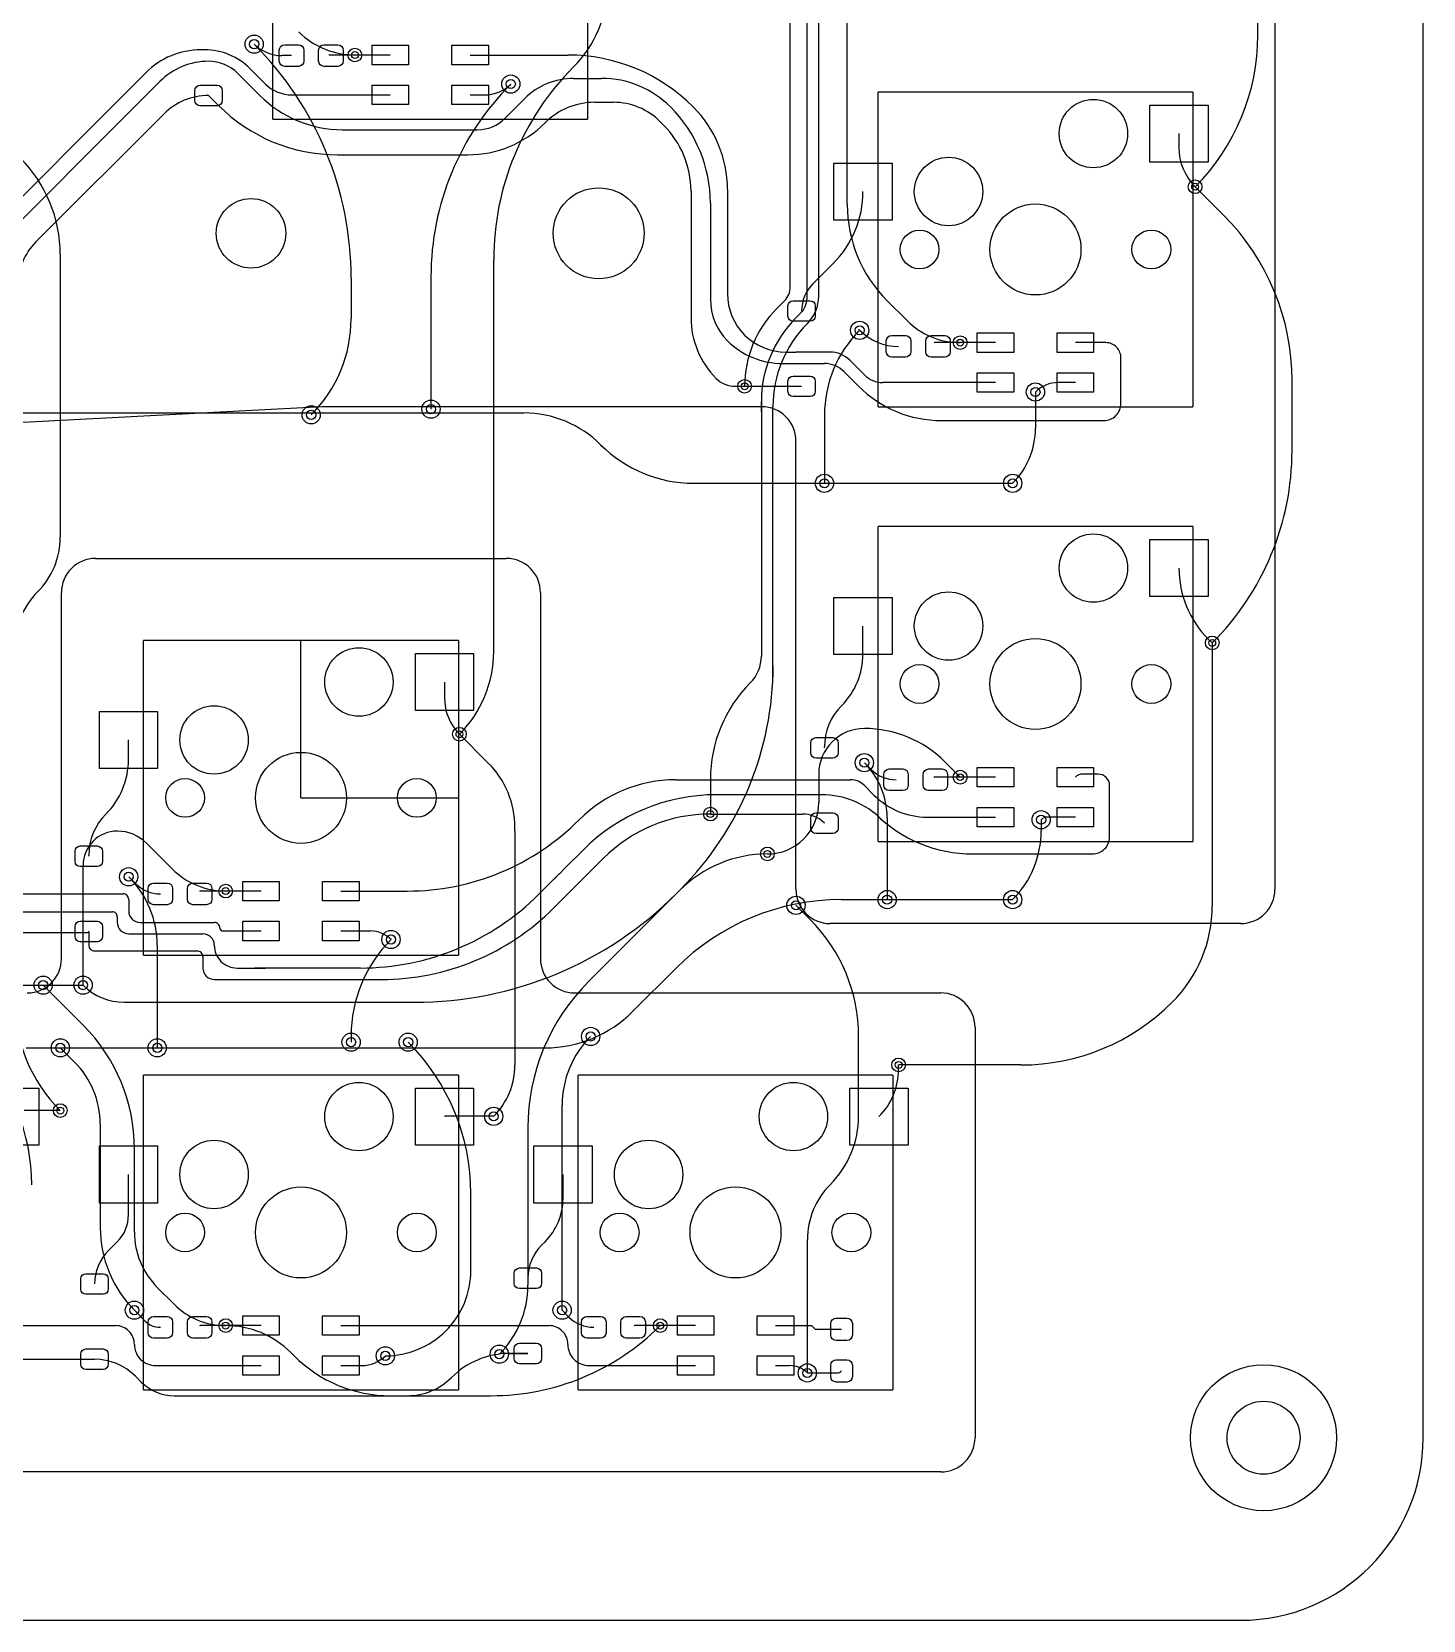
# Model space of a CAD drawing. Header units: millimetres. Extents: x -180 to 205, y -360 to 140.
# Drawn here: x 140 to 201, y -15.1 to 54.5 of the extents above; entities that cross this region are included whole.
import ezdxf

# ---------------------------------------------------------------- set-up
doc = ezdxf.new("R2010")
doc.units = ezdxf.units.MM
for name, color, linetype, lineweight, true_color in [('bordo2', 176, 'Continuous', 25, 0x000080), ('bordo3', 86, 'Continuous', 25, 0x108001), ('livello 1', 216, 'Continuous', 25, 0x800080), ('livello 2', 1, 'Continuous', 25, 0xff0000), ('livello 4', 136, 'Continuous', 25, 0x008080)]:
    doc.layers.add(name, color=color, linetype=linetype, lineweight=lineweight, true_color=true_color)

msp = doc.modelspace()

# ---------------------------------------------------------------- linework, layer by layer
at = {"layer": 'bordo2'}
for p, q in [((201, -7.092), (201, 77.223)), ((117.751, -15.092), (193, -15.092))]:
    msp.add_line(p, q, dxfattribs=at)
msp.add_arc((193, -7.092), 8, 270, 0, dxfattribs=at)
at = {"layer": 'bordo3'}
for p, q in [((201, -7.092), (201, 75.65)), ((194.5, 73.542), (194.5, 16.95)), ((152.728, 38.105), (129.73, 36.9)), ((172, 38.105), (152.728, 38.105)), ((173.5, 16.95), (173.5, 36.605)), ((142.801, 31.457), (160.801, 31.457)), ((141.301, 13.907), (141.301, 29.957)), ((162.301, 29.957), (162.301, 13.907)), ((193, 15.45), (175, 15.45)), ((163.801, 12.407), (179.851, 12.407)), ((181.351, 10.907), (181.351, -7.092)), ((179.851, -8.592), (123.751, -8.592)), ((117.751, -15.092), (193, -15.092))]:
    msp.add_line(p, q, dxfattribs=at)
for radius in [3.2, 1.6]:
    msp.add_circle((194, -7.092), radius, dxfattribs=at)
for centre, radius, start, end in [((172, 36.605), 1.5, 0, 90), ((142.801, 29.957), 1.5, 90, 180), ((160.801, 29.957), 1.5, 0, 90), ((175, 16.95), 1.5, 180, 270), ((193, 16.95), 1.5, 270, 0), ((139.801, 13.907), 1.5, 270, 0), ((163.801, 13.907), 1.5, 180, 270), ((179.851, 10.907), 1.5, 0, 90), ((179.851, -7.092), 1.5, 270, 0), ((193, -7.092), 8, 270, 0)]:
    msp.add_arc(centre, radius, start, end, dxfattribs=at)
at = {"layer": 'livello 1', "color": 163, "true_color": 0x4d7fc4, "flags": 128}
for points in [[(147.414, 53.75, 0.198912), (145, 52.75)], [(149.579, 52.921, 0.198905), (147.577, 53.75)], [(149.75, 54, 0.198912), (150.957, 53.5)], [(147.75, 53.25, 0.198912), (145.616, 52.366)], [(149.03, 52.72, 0.198902), (147.75, 53.25)], [(153.03, 53.549, 0.414214), (153.055, 53.524)], [(169, 51.25, 0.198912), (163.51, 53.524)], [(150.25, 52.25, 0.198912), (151.399, 51.774)], [(159.851, 51.774, 0.198912), (161, 52.25)], [(163.75, 52.5, 0.198912), (161.616, 51.616)], [(168, 51.25, 0.198913), (164.982, 52.5)], [(147.75, 51.75, 0.19892), (145.787, 50.937)], [(150, 51.75, 0.198912), (153.621, 50.25)], [(148.193, 51.307, 0.198912), (153.4, 49.15)], [(164.673, 51.45, 0.198912), (162.5, 50.55)], [(167.549, 50.601, 0.198906), (165.5, 51.45)], [(169.75, 47.025, 0.198913), (168, 51.25)], [(170.5, 47.629, 0.198912), (169, 51.25)], [(159.12, 49.15, 0.198912), (162.5, 50.55)], [(159.543, 50.25, 0.198912), (160.75, 50.75)], [(168.9, 47.553, 0.198913), (167.7, 50.45)], [(190.29, 49.464, 0.198913), (191, 47.75)], [(175.132, 44.382, 0.198908), (176.44, 47.54)], [(140.178, 45.328, 0.198913), (139.4, 43.45)], [(174.245, 43.495, 0.198911), (173.75, 42.3)], [(169.75, 42.811, 0.198913), (170.5, 41)], [(170.5, 43.061, 0.198913), (171.25, 41.25)], [(168.9, 42.006, 0.198912), (170, 39.35)], [(171.25, 41.25, 0.198913), (173.061, 40.5)], [(176.293, 41.457, 0.198913), (178, 40.75)], [(170.5, 41, 0.198912), (172.914, 40)], [(175.86, 40.14, 0.1989), (174.991, 40.5)], [(179.563, 40.94, 0.414214), (179.588, 40.915)], [(187.75, 40.25, 0.414214), (187.085, 40.915)], [(175.604, 39.646, 0.198928), (174.75, 40)], [(170, 39.35, 0.198913), (170.845, 39)], [(176.25, 39, 0.198912), (179.871, 37.5)], [(176.5, 39.5, 0.198914), (177.309, 39.165)], [(185.002, 39.165, 0.198912), (184, 38.75)], [(164.939, 36.439, 0.198914), (161.578, 37.831)], [(187, 37.5, 0.414214), (187.75, 38.25)], [(164.939, 36.439, 0.198911), (169.016, 34.75)], [(190.29, 31.031, 0.198912), (191.578, 27.922)], [(175.5, 25, 0.198913), (176.44, 27.269)], [(158.091, 25.341, 0.198913), (158.75, 23.75)], [(175.5, 25, 0.198913), (174.75, 23.189)], [(143.25, 20.25, 0.198912), (144.241, 22.642)], [(168.225, 21.75, 0.198913), (164, 20)], [(176.5, 21.5, 0.198915), (175.896, 21.75)], [(176.799, 22.201, 0.198912), (177.888, 21.75)], [(179.563, 21.891, 0.414214), (179.588, 21.866)], [(186.074, 22, 0.198955), (185.75, 21.866)], [(187.25, 21.5, 0.414214), (186.75, 22)], [(170, 21.095, 0.19891), (164.188, 18.688)], [(177.258, 20.008, 0.198913), (174.634, 21.095)], [(176.918, 21.082, 0.198911), (179.25, 20.116)], [(143.25, 20.25, 0.198913), (142.5, 18.439)], [(169.75, 20.25, 0.19891), (165.056, 18.305)], [(174.75, 19.85, 0.198913), (173.784, 20.25)], [(176.982, 20.268, 0.198916), (181.25, 18.5)], [(156.451, 16.873, 0.198912), (164, 20)], [(184.53, 20.116, 0.198923), (184.25, 20)], [(186.5, 18.5, 0.414214), (187.25, 19.25)], [(172.25, 18.5, 0.198912), (168.409, 16.909)], [(163.129, 17.628, 0.197847), (163.126, 17.624)], [(144.25, 16.5, 0.414214), (144, 16.75)], [(144.549, 17.201, 0.198912), (145.638, 16.75)], [(147.363, 16.898, 0.414214), (147.388, 16.873)], [(154.409, 13.5, 0.198912), (162.251, 16.749)], [(156.783, 12, 0.198912), (168.25, 16.75)], [(155.331, 13, 0.198912), (162.875, 16.125)], [(175.493, 16.5, 0.19891), (168.25, 13.5)], [(143.75, 15.75, 0.414214), (143.533, 15.967)], [(143.75, 15.5, 0.414214), (144.25, 15)], [(144.25, 16, 0.414214), (144.75, 15.5)], [(148.25, 15.25, 0.414214), (148, 15.5)], [(142.379, 15.05, 0.19891), (142.5, 15.1)], [(148, 14.5, 0.414214), (147.5, 15)], [(148.25, 15.25, 0.414214), (148.377, 15.123)], [(155.75, 14.75, 0.198914), (154.85, 15.123)], [(142.5, 14.5, 0.414214), (142.75, 14.25)], [(147.5, 14, 0.414214), (147.25, 14.25)], [(148, 14.5, 0.414214), (149, 13.5)], [(147.5, 13.5, 0.414214), (148, 13)], [(142.25, 12.75, 0.198913), (144.061, 12)], [(162.5, 10, 0.198912), (166.341, 11.591)], [(177.141, 6.988, 0.198912), (178, 9.062)], [(158.12, 7, 0.198899), (158.091, 6.988)], [(162.5, 1.5, 0.198911), (163.291, 3.409)], [(143.75, 1.5, 0.198912), (144.241, 2.685)], [(143.351, 1.101, 0.198903), (142.75, -0.35)], [(162.351, 1.351, 0.198903), (161.75, -0.1)], [(144.976, -1.976, 0.198913), (145.638, -2.25)], [(163.549, -1.799, 0.198912), (164.638, -2.25)], [(144.5, -3, 0.414214), (143.677, -2.177)], [(147.363, -2.152, 0.414214), (147.388, -2.177)], [(163.5, -3, 0.414214), (162.677, -2.177)], [(166.413, -2.152, 0.414214), (166.438, -2.177)], [(144.5, -3, 0.414214), (145.427, -3.927)], [(160.935, -3.4, 0.198912), (158.4, -4.45)], [(160.564, -3.4, 0.198875), (160.5, -3.427)], [(163.5, -3, 0.414214), (164.427, -3.927)], [(144.543, -4.393, 0.19892), (142.75, -3.65)], [(154.469, -3.927, 0.198912), (155.5, -3.5)], [(174, -4.25, 0.198914), (173.22, -3.927)], [(175.289, -4.25, 0.198906), (175.5, -4.163)], [(144.8, -4.65, 0.198912), (146.249, -5.25)], [(156.469, -5.25, 0.198913), (158.4, -4.45)]]:
    msp.add_lwpolyline(points, format="xyb", dxfattribs=at)
for points in [[(147.577, 53.75), (147.414, 53.75)], [(151.925, 53.262), (151.907, 53.172), (151.855, 53.095), (151.778, 53.043), (151.688, 53.025), (151.088, 53.025), (150.997, 53.043), (150.92, 53.095), (150.868, 53.172), (150.85, 53.262), (150.85, 53.737), (150.868, 53.828), (150.92, 53.905), (150.997, 53.957), (151.088, 53.975), (151.688, 53.975), (151.778, 53.957), (151.855, 53.905), (151.907, 53.828), (151.925, 53.737), (151.925, 53.262)], [(153.65, 53.262), (153.632, 53.172), (153.58, 53.095), (153.503, 53.043), (153.413, 53.025), (152.813, 53.025), (152.722, 53.043), (152.645, 53.095), (152.593, 53.172), (152.575, 53.262), (152.575, 53.737), (152.593, 53.828), (152.645, 53.905), (152.722, 53.957), (152.813, 53.975), (153.413, 53.975), (153.503, 53.957), (153.58, 53.905), (153.632, 53.828), (153.65, 53.737), (153.65, 53.262)], [(156.517, 53.949), (156.517, 53.099), (154.917, 53.099), (154.917, 53.949), (156.517, 53.949)], [(160.017, 53.949), (160.017, 53.099), (158.417, 53.099), (158.417, 53.949), (160.017, 53.949)], [(151.388, 53.5), (150.957, 53.5)], [(155.717, 53.524), (153.055, 53.524)], [(159.217, 53.524), (163.51, 53.524)], [(145, 52.75), (137.341, 45.091)], [(144.75, 51.5), (145.616, 52.366)], [(149.03, 52.72), (150, 51.75)], [(150.25, 52.25), (149.579, 52.921)], [(163.75, 52.5), (164.982, 52.5)], [(148.125, 52.2), (148.211, 52.183), (148.284, 52.134), (148.333, 52.061), (148.35, 51.975), (148.35, 51.525), (148.333, 51.439), (148.284, 51.366), (148.211, 51.317), (148.125, 51.3), (147.375, 51.3), (147.289, 51.317), (147.216, 51.366), (147.167, 51.439), (147.15, 51.525), (147.15, 51.975), (147.167, 52.061), (147.216, 52.134), (147.289, 52.183), (147.375, 52.2), (148.125, 52.2)], [(147.75, 51.75), (148.193, 51.307)], [(151.399, 51.774), (155.717, 51.774)], [(156.517, 52.199), (156.517, 51.349), (154.917, 51.349), (154.917, 52.199), (156.517, 52.199)], [(160.017, 52.199), (160.017, 51.349), (158.417, 51.349), (158.417, 52.199), (160.017, 52.199)], [(159.217, 51.774), (159.851, 51.774)], [(160.75, 50.75), (161.616, 51.616)], [(138.25, 45), (144.75, 51.5)], [(145.787, 50.937), (140.178, 45.328)], [(164.673, 51.45), (165.5, 51.45)], [(189.015, 48.83), (189.015, 51.33), (191.565, 51.33), (191.565, 48.83), (189.015, 48.83)], [(153.621, 50.25), (159.543, 50.25)], [(167.549, 50.601), (167.7, 50.45)], [(190.29, 50.08), (190.29, 49.464)], [(153.4, 49.15), (159.12, 49.15)], [(175.165, 46.29), (175.165, 48.79), (177.715, 48.79), (177.715, 46.29), (175.165, 46.29)], [(168.9, 47.553), (168.9, 42.006)], [(170.5, 47.629), (170.5, 43.061)], [(169.75, 47.025), (169.75, 42.811)], [(174.245, 43.495), (174.75, 44)], [(174.75, 44), (175.132, 44.382)], [(174.125, 42.75), (174.211, 42.733), (174.284, 42.684), (174.333, 42.611), (174.35, 42.525), (174.35, 42.075), (174.333, 41.989), (174.284, 41.916), (174.211, 41.867), (174.125, 41.85), (173.375, 41.85), (173.289, 41.867), (173.216, 41.916), (173.167, 41.989), (173.15, 42.075), (173.15, 42.525), (173.167, 42.611), (173.216, 42.684), (173.289, 42.733), (173.375, 42.75), (174.125, 42.75)], [(176.25, 41.5), (176.293, 41.457)], [(178.538, 40.512), (178.519, 40.422), (178.468, 40.345), (178.391, 40.293), (178.3, 40.275), (177.7, 40.275), (177.609, 40.293), (177.532, 40.345), (177.481, 40.422), (177.463, 40.512), (177.463, 40.987), (177.481, 41.078), (177.532, 41.155), (177.609, 41.207), (177.7, 41.225), (178.3, 41.225), (178.391, 41.207), (178.468, 41.155), (178.519, 41.078), (178.538, 40.987), (178.538, 40.512)], [(180.263, 40.512), (180.244, 40.422), (180.193, 40.345), (180.116, 40.293), (180.025, 40.275), (179.425, 40.275), (179.334, 40.293), (179.257, 40.345), (179.206, 40.422), (179.188, 40.512), (179.188, 40.987), (179.206, 41.078), (179.257, 41.155), (179.334, 41.207), (179.425, 41.225), (180.025, 41.225), (180.116, 41.207), (180.193, 41.155), (180.244, 41.078), (180.263, 40.987), (180.263, 40.512)], [(183.05, 41.34), (183.05, 40.49), (181.45, 40.49), (181.45, 41.34), (183.05, 41.34)], [(186.55, 41.34), (186.55, 40.49), (184.95, 40.49), (184.95, 41.34), (186.55, 41.34)], [(173.061, 40.5), (173.5, 40.5)], [(174.991, 40.5), (173.5, 40.5)], [(182.25, 40.915), (179.588, 40.915)], [(187.085, 40.915), (185.75, 40.915)], [(172.914, 40), (174.75, 40)], [(176.5, 39.5), (175.86, 40.14)], [(187.75, 38.25), (187.75, 40.25)], [(170.845, 39), (173.75, 39)], [(174.125, 39.45), (174.211, 39.433), (174.284, 39.384), (174.333, 39.311), (174.35, 39.225), (174.35, 38.775), (174.333, 38.689), (174.284, 38.616), (174.211, 38.567), (174.125, 38.55), (173.375, 38.55), (173.289, 38.567), (173.216, 38.616), (173.167, 38.689), (173.15, 38.775), (173.15, 39.225), (173.167, 39.311), (173.216, 39.384), (173.289, 39.433), (173.375, 39.45), (174.125, 39.45)], [(175.604, 39.646), (176.25, 39)], [(182.25, 39.165), (177.309, 39.165)], [(183.05, 39.59), (183.05, 38.74), (181.45, 38.74), (181.45, 39.59), (183.05, 39.59)], [(186.55, 39.59), (186.55, 38.74), (184.95, 38.74), (184.95, 39.59), (186.55, 39.59)], [(185.75, 39.165), (185.002, 39.165)], [(136.25, 37.831), (161.578, 37.831)], [(179.871, 37.5), (187, 37.5)], [(169.016, 34.75), (183, 34.75)], [(189.015, 29.781), (189.015, 32.281), (191.565, 32.281), (191.565, 29.781), (189.015, 29.781)], [(175.165, 27.241), (175.165, 29.741), (177.715, 29.741), (177.715, 27.241), (175.165, 27.241)], [(176.44, 27.269), (176.44, 28.491)], [(191.578, 27.922), (191.75, 27.75)], [(156.816, 24.788), (156.816, 27.288), (159.366, 27.288), (159.366, 24.788), (156.816, 24.788)], [(158.091, 26.038), (158.091, 25.341)], [(142.966, 22.248), (142.966, 24.748), (145.516, 24.748), (145.516, 22.248), (142.966, 22.248)], [(144.241, 22.642), (144.241, 23.498)], [(175.125, 23.6), (175.211, 23.583), (175.284, 23.534), (175.333, 23.461), (175.35, 23.375), (175.35, 22.925), (175.333, 22.839), (175.284, 22.766), (175.211, 22.717), (175.125, 22.7), (174.375, 22.7), (174.289, 22.717), (174.216, 22.766), (174.167, 22.839), (174.15, 22.925), (174.15, 23.375), (174.167, 23.461), (174.216, 23.534), (174.289, 23.583), (174.375, 23.6), (175.125, 23.6)], [(174.75, 23.15), (174.75, 23.189)], [(176.799, 22.201), (176.5, 22.5)], [(183.05, 22.291), (183.05, 21.441), (181.45, 21.441), (181.45, 22.291), (183.05, 22.291)], [(186.55, 22.291), (186.55, 21.441), (184.95, 21.441), (184.95, 22.291), (186.55, 22.291)], [(168.225, 21.75), (175.896, 21.75)], [(178.425, 21.512), (178.407, 21.422), (178.355, 21.345), (178.278, 21.293), (178.188, 21.275), (177.588, 21.275), (177.497, 21.293), (177.42, 21.345), (177.368, 21.422), (177.35, 21.512), (177.35, 21.987), (177.368, 22.078), (177.42, 22.155), (177.497, 22.207), (177.588, 22.225), (178.188, 22.225), (178.278, 22.207), (178.355, 22.155), (178.407, 22.078), (178.425, 21.987), (178.425, 21.512)], [(180.15, 21.512), (180.132, 21.422), (180.08, 21.345), (180.003, 21.293), (179.913, 21.275), (179.313, 21.275), (179.222, 21.293), (179.145, 21.345), (179.093, 21.422), (179.075, 21.512), (179.075, 21.987), (179.093, 22.078), (179.145, 22.155), (179.222, 22.207), (179.313, 22.225), (179.913, 22.225), (180.003, 22.207), (180.08, 22.155), (180.132, 22.078), (180.15, 21.987), (180.15, 21.512)], [(182.25, 21.866), (179.588, 21.866)], [(186.75, 22), (186.074, 22)], [(174.634, 21.095), (170, 21.095)], [(176.5, 21.5), (176.918, 21.082)], [(187.25, 19.25), (187.25, 21.5)], [(169.75, 20.25), (173.784, 20.25)], [(175.125, 20.3), (175.211, 20.283), (175.284, 20.234), (175.333, 20.161), (175.35, 20.075), (175.35, 19.625), (175.333, 19.539), (175.284, 19.466), (175.211, 19.417), (175.125, 19.4), (174.375, 19.4), (174.289, 19.417), (174.216, 19.466), (174.167, 19.539), (174.15, 19.625), (174.15, 20.075), (174.167, 20.161), (174.216, 20.234), (174.289, 20.283), (174.375, 20.3), (175.125, 20.3)], [(183.05, 20.541), (183.05, 19.691), (181.45, 19.691), (181.45, 20.541), (183.05, 20.541)], [(186.55, 20.541), (186.55, 19.691), (184.95, 19.691), (184.95, 20.541), (186.55, 20.541)], [(179.25, 20.116), (182.25, 20.116)], [(185.75, 20.116), (184.53, 20.116)], [(142.875, 18.85), (142.961, 18.833), (143.034, 18.784), (143.083, 18.711), (143.1, 18.625), (143.1, 18.175), (143.083, 18.089), (143.034, 18.016), (142.961, 17.967), (142.875, 17.95), (142.125, 17.95), (142.039, 17.967), (141.966, 18.016), (141.917, 18.089), (141.9, 18.175), (141.9, 18.625), (141.917, 18.711), (141.966, 18.784), (142.039, 18.833), (142.125, 18.85), (142.875, 18.85)], [(142.5, 18.4), (142.5, 18.439)], [(162.875, 16.125), (165.056, 18.305)], [(164.188, 18.688), (163.375, 17.875)], [(181.25, 18.5), (186.5, 18.5)], [(144.549, 17.201), (144.25, 17.5)], [(163.126, 17.624), (162.251, 16.749)], [(162.894, 17.391), (163.126, 17.624)], [(163.375, 17.875), (163.129, 17.628)], [(137, 16.75), (144, 16.75)], [(146.175, 16.512), (146.157, 16.422), (146.105, 16.345), (146.028, 16.293), (145.938, 16.275), (145.338, 16.275), (145.247, 16.293), (145.17, 16.345), (145.118, 16.422), (145.1, 16.512), (145.1, 16.987), (145.118, 17.078), (145.17, 17.155), (145.247, 17.207), (145.338, 17.225), (145.938, 17.225), (146.028, 17.207), (146.105, 17.155), (146.157, 17.078), (146.175, 16.987), (146.175, 16.512)], [(147.9, 16.512), (147.882, 16.422), (147.83, 16.345), (147.753, 16.293), (147.663, 16.275), (147.063, 16.275), (146.972, 16.293), (146.895, 16.345), (146.843, 16.422), (146.825, 16.512), (146.825, 16.987), (146.843, 17.078), (146.895, 17.155), (146.972, 17.207), (147.063, 17.225), (147.663, 17.225), (147.753, 17.207), (147.83, 17.155), (147.882, 17.078), (147.9, 16.987), (147.9, 16.512)], [(150.051, 16.873), (147.388, 16.873)], [(150.851, 17.298), (150.851, 16.448), (149.251, 16.448), (149.251, 17.298), (150.851, 17.298)], [(154.351, 17.298), (154.351, 16.448), (152.751, 16.448), (152.751, 17.298), (154.351, 17.298)], [(153.551, 16.873), (156.451, 16.873)], [(168.25, 16.75), (168.409, 16.909)], [(144.25, 16.5), (144.25, 16)], [(175.493, 16.5), (183, 16.5)], [(136.993, 15.967), (143.533, 15.967)], [(142.875, 15.55), (142.961, 15.533), (143.034, 15.484), (143.083, 15.411), (143.1, 15.325), (143.1, 14.875), (143.083, 14.789), (143.034, 14.716), (142.961, 14.667), (142.875, 14.65), (142.125, 14.65), (142.039, 14.667), (141.966, 14.716), (141.917, 14.789), (141.9, 14.875), (141.9, 15.325), (141.917, 15.411), (141.966, 15.484), (142.039, 15.533), (142.125, 15.55), (142.875, 15.55)], [(143.75, 15.75), (143.75, 15.5)], [(144.75, 15.5), (148, 15.5)], [(150.851, 15.548), (150.851, 14.698), (149.251, 14.698), (149.251, 15.548), (150.851, 15.548)], [(154.351, 15.548), (154.351, 14.698), (152.751, 14.698), (152.751, 15.548), (154.351, 15.548)], [(137, 15.05), (142.379, 15.05)], [(142.5, 15.1), (142.5, 14.5)], [(144.25, 15), (147.5, 15)], [(148.377, 15.123), (150.051, 15.123)], [(153.551, 15.123), (154.85, 15.123)], [(142.75, 14.25), (147.25, 14.25)], [(147.5, 14), (147.5, 13.5)], [(149, 13.5), (150.25, 13.5)], [(150.25, 13.5), (149.766, 13.5)], [(154.409, 13.5), (150.25, 13.5)], [(166.341, 11.591), (168.25, 13.5)], [(136.725, 12.75), (142.25, 12.75)], [(148, 13), (155.331, 13)], [(144.061, 12), (152, 12)], [(152, 12), (156.783, 12)], [(139.75, 10), (145.5, 10)], [(145.5, 10), (162.5, 10)], [(178, 9.062), (178, 9.25)], [(137.766, 5.738), (137.766, 8.238), (140.316, 8.238), (140.316, 5.738), (137.766, 5.738)], [(156.816, 5.738), (156.816, 8.238), (159.366, 8.238), (159.366, 5.738), (156.816, 5.738)], [(175.866, 5.738), (175.866, 8.238), (178.416, 8.238), (178.416, 5.738), (175.866, 5.738)], [(141.25, 7.25), (139.674, 7.25)], [(160.25, 7), (158.12, 7)], [(142.966, 3.198), (142.966, 5.698), (145.516, 5.698), (145.516, 3.198), (142.966, 3.198)], [(162.016, 3.198), (162.016, 5.698), (164.566, 5.698), (164.566, 3.198), (162.016, 3.198)], [(144.241, 2.685), (144.241, 4.448)], [(163.291, 3.409), (163.291, 4.448)], [(143.351, 1.101), (143.75, 1.5)], [(162.351, 1.351), (162.5, 1.5)], [(143.125, 0.1), (143.211, 0.083), (143.284, 0.034), (143.333, -0.039), (143.35, -0.125), (143.35, -0.575), (143.333, -0.661), (143.284, -0.734), (143.211, -0.783), (143.125, -0.8), (142.375, -0.8), (142.289, -0.783), (142.216, -0.734), (142.167, -0.661), (142.15, -0.575), (142.15, -0.125), (142.167, -0.039), (142.216, 0.034), (142.289, 0.083), (142.375, 0.1), (143.125, 0.1)], [(162.125, 0.35), (162.211, 0.333), (162.284, 0.284), (162.333, 0.211), (162.35, 0.125), (162.35, -0.325), (162.333, -0.411), (162.284, -0.484), (162.211, -0.533), (162.125, -0.55), (161.375, -0.55), (161.289, -0.533), (161.216, -0.484), (161.167, -0.411), (161.15, -0.325), (161.15, 0.125), (161.167, 0.211), (161.216, 0.284), (161.289, 0.333), (161.375, 0.35), (162.125, 0.35)], [(144.976, -1.976), (144.5, -1.5)], [(146.175, -2.488), (146.157, -2.578), (146.105, -2.655), (146.028, -2.707), (145.938, -2.725), (145.338, -2.725), (145.247, -2.707), (145.17, -2.655), (145.118, -2.578), (145.1, -2.488), (145.1, -2.013), (145.118, -1.922), (145.17, -1.845), (145.247, -1.793), (145.338, -1.775), (145.938, -1.775), (146.028, -1.793), (146.105, -1.845), (146.157, -1.922), (146.175, -2.013), (146.175, -2.488)], [(147.9, -2.488), (147.882, -2.578), (147.83, -2.655), (147.753, -2.707), (147.663, -2.725), (147.063, -2.725), (146.972, -2.707), (146.895, -2.655), (146.843, -2.578), (146.825, -2.488), (146.825, -2.013), (146.843, -1.922), (146.895, -1.845), (146.972, -1.793), (147.063, -1.775), (147.663, -1.775), (147.753, -1.793), (147.83, -1.845), (147.882, -1.922), (147.9, -2.013), (147.9, -2.488)], [(150.851, -1.752), (150.851, -2.602), (149.251, -2.602), (149.251, -1.752), (150.851, -1.752)], [(154.351, -1.752), (154.351, -2.602), (152.751, -2.602), (152.751, -1.752), (154.351, -1.752)], [(163.549, -1.799), (163.25, -1.5)], [(165.175, -2.488), (165.157, -2.578), (165.105, -2.655), (165.028, -2.707), (164.938, -2.725), (164.338, -2.725), (164.247, -2.707), (164.17, -2.655), (164.118, -2.578), (164.1, -2.488), (164.1, -2.013), (164.118, -1.922), (164.17, -1.845), (164.247, -1.793), (164.338, -1.775), (164.938, -1.775), (165.028, -1.793), (165.105, -1.845), (165.157, -1.922), (165.175, -2.013), (165.175, -2.488)], [(166.9, -2.488), (166.882, -2.578), (166.83, -2.655), (166.753, -2.707), (166.663, -2.725), (166.063, -2.725), (165.972, -2.707), (165.895, -2.655), (165.843, -2.578), (165.825, -2.488), (165.825, -2.013), (165.843, -1.922), (165.895, -1.845), (165.972, -1.793), (166.063, -1.775), (166.663, -1.775), (166.753, -1.793), (166.83, -1.845), (166.882, -1.922), (166.9, -2.013), (166.9, -2.488)], [(169.901, -1.752), (169.901, -2.602), (168.301, -2.602), (168.301, -1.752), (169.901, -1.752)], [(173.401, -1.752), (173.401, -2.602), (171.801, -2.602), (171.801, -1.752), (173.401, -1.752)], [(175.738, -1.85), (175.828, -1.868), (175.905, -1.92), (175.957, -1.997), (175.975, -2.088), (175.975, -2.588), (175.957, -2.678), (175.905, -2.755), (175.828, -2.807), (175.738, -2.825), (175.263, -2.825), (175.172, -2.807), (175.095, -2.755), (175.043, -2.678), (175.025, -2.588), (175.025, -2.088), (175.043, -1.997), (175.095, -1.92), (175.172, -1.868), (175.263, -1.85), (175.738, -1.85)], [(134.501, -2.177), (143.677, -2.177)], [(150.051, -2.177), (147.388, -2.177)], [(153.551, -2.177), (162.677, -2.177)], [(169.101, -2.177), (166.438, -2.177)], [(172.601, -2.177), (174.177, -2.177)], [(174.177, -2.177), (174.338, -2.338)], [(174.338, -2.338), (175.5, -2.338)], [(143.125, -3.2), (143.211, -3.217), (143.284, -3.266), (143.333, -3.339), (143.35, -3.425), (143.35, -3.875), (143.333, -3.961), (143.284, -4.034), (143.211, -4.083), (143.125, -4.1), (142.375, -4.1), (142.289, -4.083), (142.216, -4.034), (142.167, -3.961), (142.15, -3.875), (142.15, -3.425), (142.167, -3.339), (142.216, -3.266), (142.289, -3.217), (142.375, -3.2), (143.125, -3.2)], [(161.75, -3.4), (160.564, -3.4)], [(160.935, -3.4), (161.75, -3.4)], [(162.125, -2.95), (162.211, -2.967), (162.284, -3.016), (162.333, -3.089), (162.35, -3.175), (162.35, -3.625), (162.333, -3.711), (162.284, -3.784), (162.211, -3.833), (162.125, -3.85), (161.375, -3.85), (161.289, -3.833), (161.216, -3.784), (161.167, -3.711), (161.15, -3.625), (161.15, -3.175), (161.167, -3.089), (161.216, -3.016), (161.289, -2.967), (161.375, -2.95), (162.125, -2.95)], [(139.449, -3.65), (142.75, -3.65)], [(145.427, -3.927), (150.051, -3.927)], [(150.851, -3.502), (150.851, -4.352), (149.251, -4.352), (149.251, -3.502), (150.851, -3.502)], [(154.351, -3.502), (154.351, -4.352), (152.751, -4.352), (152.751, -3.502), (154.351, -3.502)], [(153.551, -3.927), (154.469, -3.927)], [(164.427, -3.927), (169.101, -3.927)], [(169.901, -3.502), (169.901, -4.352), (168.301, -4.352), (168.301, -3.502), (169.901, -3.502)], [(173.401, -3.502), (173.401, -4.352), (171.801, -4.352), (171.801, -3.502), (173.401, -3.502)], [(172.601, -3.927), (173.22, -3.927)], [(175.738, -3.675), (175.828, -3.693), (175.905, -3.745), (175.957, -3.822), (175.975, -3.913), (175.975, -4.413), (175.957, -4.503), (175.905, -4.58), (175.828, -4.632), (175.738, -4.65), (175.263, -4.65), (175.172, -4.632), (175.095, -4.58), (175.043, -4.503), (175.025, -4.413), (175.025, -3.913), (175.043, -3.822), (175.095, -3.745), (175.172, -3.693), (175.263, -3.675), (175.738, -3.675)], [(144.543, -4.393), (144.8, -4.65)], [(174, -4.25), (175.289, -4.25)], [(146.249, -5.25), (156.469, -5.25)]]:
    msp.add_lwpolyline(points, dxfattribs=at)
at = {"layer": 'livello 1', "color": 7, "true_color": 0xececec}
for centre, radius in [((149.75, 54), 0.4), ((154.167, 53.524), 0.3), ((161, 52.25), 0.4), ((191, 47.75), 0.3), ((176.293, 41.457), 0.4), ((180.7, 40.915), 0.3), ((171.25, 39), 0.3), ((184, 38.75), 0.4), ((157.5, 38), 0.4), ((152.25, 37.75), 0.4), ((174.75, 34.75), 0.4), ((183, 34.75), 0.4), ((191.75, 27.75), 0.3), ((158.75, 23.75), 0.3), ((176.5, 22.5), 0.4), ((180.7, 21.866), 0.3), ((169.75, 20.25), 0.3), ((184.25, 20), 0.4), ((172.25, 18.5), 0.3), ((144.25, 17.5), 0.4), ((148.501, 16.873), 0.3), ((177.5, 16.5), 0.4), ((183, 16.5), 0.4), ((173.5, 16.25), 0.4), ((155.75, 14.75), 0.4), ((140.5, 12.75), 0.4), ((142.25, 12.75), 0.4), ((154, 10.25), 0.4), ((156.5, 10.25), 0.4), ((164.5, 10.5), 0.4), ((141.25, 10), 0.4), ((145.5, 10), 0.4), ((178, 9.25), 0.3), ((141.25, 7.25), 0.3), ((160.25, 7), 0.4), ((144.5, -1.5), 0.4), ((163.25, -1.5), 0.4), ((148.501, -2.177), 0.3), ((167.551, -2.177), 0.3), ((155.5, -3.5), 0.4), ((160.5, -3.427), 0.4), ((174, -4.25), 0.4)]:
    msp.add_circle(centre, radius, dxfattribs=at)
at = {"layer": 'livello 1', "color": 7}
for centre, radius in [((149.75, 54), 0.2), ((154.167, 53.524), 0.15), ((161, 52.25), 0.2), ((186.54, 50.08), 1.5), ((180.19, 47.54), 1.5), ((164.852, 45.709), 1.994), ((191, 47.75), 0.15), ((149.612, 45.709), 1.524), ((184, 45), 1.994), ((178.92, 45), 0.851), ((189.08, 45), 0.851), ((176.293, 41.457), 0.2), ((180.7, 40.915), 0.15), ((171.25, 39), 0.15), ((184, 38.75), 0.2), ((152.25, 37.75), 0.2), ((157.5, 38), 0.2), ((174.75, 34.75), 0.2), ((183, 34.75), 0.2), ((186.54, 31.031), 1.5), ((180.19, 28.491), 1.5), ((184, 25.951), 1.994), ((191.75, 27.75), 0.15), ((154.341, 26.038), 1.5), ((178.92, 25.951), 0.851), ((189.08, 25.951), 0.851), ((147.991, 23.498), 1.5), ((158.75, 23.75), 0.15), ((151.801, 20.958), 1.994), ((176.5, 22.5), 0.2), ((146.721, 20.958), 0.851), ((156.881, 20.958), 0.851), ((180.7, 21.866), 0.15), ((169.75, 20.25), 0.15), ((184.25, 20), 0.2), ((172.25, 18.5), 0.15), ((144.25, 17.5), 0.2), ((148.501, 16.873), 0.15), ((173.5, 16.25), 0.2), ((177.5, 16.5), 0.2), ((183, 16.5), 0.2), ((155.75, 14.75), 0.2), ((140.5, 12.75), 0.2), ((142.25, 12.75), 0.2), ((154, 10.25), 0.2), ((156.5, 10.25), 0.2), ((164.5, 10.5), 0.2), ((141.25, 10), 0.2), ((145.5, 10), 0.2), ((178, 9.25), 0.15), ((154.341, 6.988), 1.5), ((173.391, 6.988), 1.5), ((141.25, 7.25), 0.15), ((160.25, 7), 0.2), ((147.991, 4.448), 1.5), ((167.041, 4.448), 1.5), ((151.801, 1.908), 1.994), ((170.851, 1.908), 1.994), ((146.721, 1.908), 0.851), ((156.881, 1.908), 0.851), ((165.771, 1.908), 0.851), ((175.931, 1.908), 0.851), ((144.5, -1.5), 0.2), ((163.25, -1.5), 0.2), ((148.501, -2.177), 0.15), ((167.551, -2.177), 0.15), ((155.5, -3.5), 0.2), ((160.5, -3.427), 0.2), ((174, -4.25), 0.2)]:
    msp.add_circle(centre, radius, dxfattribs=at)
at = {"layer": 'livello 2', "color": 22, "true_color": 0xc83434, "flags": 128}
for points in [[(174.5, 42.957), (174.5, 64.043)], [(173.993, 42.864), (173.993, 62.956)], [(193.75, 54.389), (193.75, 60.361)], [(173.25, 46.25), (173.25, 57)], [(175.75, 46.975), (175.75, 55.5)], [(192.245, 46.505), (191, 47.75)], [(173.25, 43.354), (173.25, 46.25)], [(141.25, 44.775), (141.25, 32.387)], [(160.25, 27.371), (160.25, 44.55)], [(154, 43.74), (154, 43.5)], [(154, 43.5), (154, 41.975)], [(157.5, 43.8), (157.5, 38)], [(172.664, 42.414), (173, 42.75)], [(173.819, 42.328), (173.905, 42.496)], [(173.905, 42.496), (173.963, 42.676)], [(173.963, 42.676), (173.993, 42.864)], [(178.37, 41.88), (177.5, 42.75)], [(173.5, 42), (173.795, 42.295)], [(173.795, 42.295), (173.819, 42.328)], [(195.25, 36.2), (195.25, 39.25)], [(171.984, 37.903), (171.984, 38.339)], [(171.984, 38.339), (171.984, 27.168)], [(184, 38.75), (184, 37.164)], [(171.991, 37.896), (171.984, 37.903)], [(172.491, 26.25), (172.491, 38.107)], [(174.75, 37.732), (174.75, 34.75)], [(191.75, 27.75), (191.75, 16.225)], [(160.013, 22.487), (158.75, 23.75)], [(180.7, 21.866), (180.027, 22.539)], [(169.75, 21.775), (169.75, 20.25)], [(174.5, 22), (174.5, 20.75)], [(161.183, 19.5), (161.183, 19.662)], [(161.183, 19.5), (161.183, 9.252)], [(177.5, 20.086), (177.5, 16.5)], [(184.25, 20), (184.25, 19.518)], [(145.03, 18.97), (145.5, 18.5)], [(145.5, 18.5), (146.156, 17.844)], [(142.25, 12.75), (142.25, 18)], [(168.44, 16.948), (166.506, 15.014)], [(174.129, 15.621), (173.5, 16.25)], [(166.5, 15), (164.402, 12.902)], [(145.5, 14.482), (145.5, 10)], [(142.25, 11), (140.5, 12.75)], [(154, 10.525), (154, 10.25)], [(176.25, 7.018), (176.25, 10.5)], [(141.25, 10), (141.875, 9.375)], [(183.361, 9.25), (178, 9.25)], [(163.25, -1.5), (163.25, 7.482)], [(143, 6.659), (143, 2.121)], [(161.75, 6.5), (161.75, -0.409)], [(144.5, 1.914), (144.5, 5.568)], [(159.25, 1.5), (159.25, 3.611)], [(159.25, 0.25), (159.25, 1.5)], [(174, -4.25), (174, 1.586)], [(146.241, -1.241), (145.5, -0.5)], [(151.362, -3.362), (151.5, -3.5)], [(155.725, -5.25), (160.132, -5.25)]]:
    msp.add_lwpolyline(points, dxfattribs=at)
for points in [[(163.75, 53, 0.198912), (165.25, 56.621)], [(151.707, 54.543, 0.198918), (154.167, 53.524)], [(191, 47.75, 0.198912), (193.75, 54.389)], [(154, 43.74, 0.198912), (149.75, 54)], [(163.75, 53, 0.19891), (160.25, 44.55)], [(161, 52.25, 0.198912), (157.5, 43.8)], [(141.25, 44.775, 0.198913), (139.5, 49)], [(175.75, 46.975, 0.198913), (177.5, 42.75)], [(195.25, 39.25, 0.198912), (192.245, 46.505)], [(173, 42.75, 0.198915), (173.25, 43.354)], [(174, 41.75, 0.198912), (174.5, 42.957)], [(152.25, 37.75, 0.198913), (154, 41.975)], [(172.664, 42.414, 0.198913), (171.25, 39)], [(173.5, 42, 0.198913), (171.984, 38.339)], [(178.37, 41.88, 0.198912), (180.7, 40.915)], [(174, 41.75, 0.198913), (172.491, 38.107)], [(176.293, 41.457, 0.198912), (174.75, 37.732)], [(183, 34.75, 0.198912), (184, 37.164)], [(191.75, 27.75, 0.198912), (195.25, 36.2)], [(140.258, 29.992, 0.198913), (141.25, 32.387)], [(140.258, 29.992, 0.198919), (139.25, 27.559)], [(158.75, 23.75, 0.198912), (160.25, 27.371)], [(171.5, 26, 0.198912), (171.984, 27.168)], [(168.44, 16.948, 0.198913), (172.5, 26.75)], [(171.5, 26, 0.198913), (169.75, 21.775)], [(176.5, 24, 0.414214), (174.5, 22)], [(180.027, 22.539, 0.198913), (176.5, 24)], [(161.183, 19.662, 0.198907), (160.013, 22.487)], [(177.5, 20.086, 0.198912), (176.5, 22.5)], [(172.25, 18.5, 0.414214), (174.5, 20.75)], [(143.75, 19.5, 0.414214), (142.25, 18)], [(145.03, 18.97, 0.198902), (143.75, 19.5)], [(183, 16.5, 0.198913), (184.25, 19.518)], [(145.5, 14.482, 0.198913), (144.25, 17.5)], [(146.156, 17.844, 0.19891), (148.501, 16.873)], [(190, 12, 0.198913), (191.75, 16.225)], [(176.25, 10.5, 0.198913), (174.129, 15.621)], [(155.75, 14.75, 0.198913), (154, 10.525)], [(166.506, 15.014, 0.1991), (166.5, 15)], [(164.402, 12.902, 0.198914), (161.75, 6.5)], [(139.25, 12.078, 0.198912), (141.25, 7.25)], [(183.361, 9.25, 0.198912), (190, 12)], [(144.5, 5.568, 0.198912), (142.25, 11)], [(164.5, 10.5, 0.198913), (163.25, 7.482)], [(140, 4, 0.198915), (137.525, 9.975)], [(159.25, 3.611, 0.198912), (156.5, 10.25)], [(143, 6.659, 0.198912), (141.875, 9.375)], [(160.25, 7, 0.198912), (161.183, 9.252)], [(175, 4, 0.198913), (176.25, 7.018)], [(175, 4, 0.198912), (174, 1.586)], [(143, 2.121, 0.198908), (144.5, -1.5)], [(144.5, 1.914, 0.198912), (145.5, -0.5)], [(155.5, -3.5, 0.414214), (159.25, 0.25)], [(160.5, -3.427, 0.198913), (161.75, -0.409)], [(146.241, -1.241, 0.198912), (148.501, -2.177)], [(151.362, -3.362, 0.198907), (148.501, -2.177)], [(160.132, -5.25, 0.198915), (167.551, -2.177)], [(151.5, -3.5, 0.198913), (155.725, -5.25)]]:
    msp.add_lwpolyline(points, format="xyb", dxfattribs=at)
at = {"layer": 'livello 2', "color": 7, "true_color": 0xececec}
for centre, radius in [((149.75, 54), 0.4), ((154.167, 53.524), 0.3), ((161, 52.25), 0.4), ((191, 47.75), 0.3), ((176.293, 41.457), 0.4), ((180.7, 40.915), 0.3), ((171.25, 39), 0.3), ((184, 38.75), 0.4), ((157.5, 38), 0.4), ((152.25, 37.75), 0.4), ((174.75, 34.75), 0.4), ((183, 34.75), 0.4), ((191.75, 27.75), 0.3), ((158.75, 23.75), 0.3), ((176.5, 22.5), 0.4), ((180.7, 21.866), 0.3), ((169.75, 20.25), 0.3), ((184.25, 20), 0.4), ((172.25, 18.5), 0.3), ((144.25, 17.5), 0.4), ((148.501, 16.873), 0.3), ((177.5, 16.5), 0.4), ((183, 16.5), 0.4), ((173.5, 16.25), 0.4), ((155.75, 14.75), 0.4), ((140.5, 12.75), 0.4), ((142.25, 12.75), 0.4), ((154, 10.25), 0.4), ((156.5, 10.25), 0.4), ((164.5, 10.5), 0.4), ((141.25, 10), 0.4), ((145.5, 10), 0.4), ((178, 9.25), 0.3), ((141.25, 7.25), 0.3), ((160.25, 7), 0.4), ((144.5, -1.5), 0.4), ((163.25, -1.5), 0.4), ((148.501, -2.177), 0.3), ((167.551, -2.177), 0.3), ((155.5, -3.5), 0.4), ((160.5, -3.427), 0.4), ((174, -4.25), 0.4)]:
    msp.add_circle(centre, radius, dxfattribs=at)
at = {"layer": 'livello 2', "color": 7}
for centre, radius in [((149.75, 54), 0.2), ((154.167, 53.524), 0.15), ((161, 52.25), 0.2), ((186.54, 50.08), 1.5), ((180.19, 47.54), 1.5), ((164.852, 45.709), 1.994), ((191, 47.75), 0.15), ((149.612, 45.709), 1.524), ((184, 45), 1.994), ((178.92, 45), 0.851), ((189.08, 45), 0.851), ((176.293, 41.457), 0.2), ((180.7, 40.915), 0.15), ((171.25, 39), 0.15), ((184, 38.75), 0.2), ((152.25, 37.75), 0.2), ((157.5, 38), 0.2), ((174.75, 34.75), 0.2), ((183, 34.75), 0.2), ((186.54, 31.031), 1.5), ((180.19, 28.491), 1.5), ((184, 25.951), 1.994), ((191.75, 27.75), 0.15), ((154.341, 26.038), 1.5), ((178.92, 25.951), 0.851), ((189.08, 25.951), 0.851), ((147.991, 23.498), 1.5), ((158.75, 23.75), 0.15), ((151.801, 20.958), 1.994), ((176.5, 22.5), 0.2), ((146.721, 20.958), 0.851), ((156.881, 20.958), 0.851), ((180.7, 21.866), 0.15), ((169.75, 20.25), 0.15), ((184.25, 20), 0.2), ((172.25, 18.5), 0.15), ((144.25, 17.5), 0.2), ((148.501, 16.873), 0.15), ((173.5, 16.25), 0.2), ((177.5, 16.5), 0.2), ((183, 16.5), 0.2), ((155.75, 14.75), 0.2), ((140.5, 12.75), 0.2), ((142.25, 12.75), 0.2), ((154, 10.25), 0.2), ((156.5, 10.25), 0.2), ((164.5, 10.5), 0.2), ((141.25, 10), 0.2), ((145.5, 10), 0.2), ((178, 9.25), 0.15), ((154.341, 6.988), 1.5), ((173.391, 6.988), 1.5), ((141.25, 7.25), 0.15), ((160.25, 7), 0.2), ((147.991, 4.448), 1.5), ((167.041, 4.448), 1.5), ((151.801, 1.908), 1.994), ((170.851, 1.908), 1.994), ((146.721, 1.908), 0.851), ((156.881, 1.908), 0.851), ((165.771, 1.908), 0.851), ((175.931, 1.908), 0.851), ((144.5, -1.5), 0.2), ((163.25, -1.5), 0.2), ((148.501, -2.177), 0.15), ((167.551, -2.177), 0.15), ((155.5, -3.5), 0.2), ((160.5, -3.427), 0.2), ((174, -4.25), 0.2)]:
    msp.add_circle(centre, radius, dxfattribs=at)
at = {"layer": 'livello 4', "color": 53, "true_color": 0xd8c852, "flags": 128}
for points in [[(150.567, 50.709), (150.567, 64.509)], [(164.367, 64.509), (164.367, 50.709)], [(177.1, 38.1), (177.1, 51.9)], [(190.9, 51.9), (177.1, 51.9)], [(190.9, 51.9), (190.9, 38.1)], [(150.567, 50.709), (164.367, 50.709)], [(177.1, 38.1), (190.9, 38.1)], [(177.1, 19.051), (177.1, 32.851)], [(190.9, 32.851), (177.1, 32.851)], [(190.9, 32.851), (190.9, 19.051)], [(144.901, 14.058), (144.901, 27.858)], [(158.701, 27.858), (144.901, 27.858)], [(158.701, 27.858), (158.701, 14.058)], [(177.1, 19.051), (190.9, 19.051)], [(144.901, 14.058), (158.701, 14.058)], [(144.901, -4.992), (144.901, 8.808)], [(158.701, 8.808), (144.901, 8.808)], [(158.701, 8.808), (158.701, -4.992)], [(163.951, -4.992), (163.951, 8.808)], [(177.751, 8.808), (163.951, 8.808)], [(177.751, 8.808), (177.751, -4.992)], [(144.901, -4.992), (158.701, -4.992)], [(163.951, -4.992), (177.751, -4.992)]]:
    msp.add_lwpolyline(points, dxfattribs=at)
at = {"layer": 'livello 4', "flags": 128}
for points in [[(151.801, 20.958), (151.801, 27.858)], [(151.801, 20.958), (158.701, 20.958)]]:
    msp.add_lwpolyline(points, dxfattribs=at)

doc.saveas('drawing.dxf')
